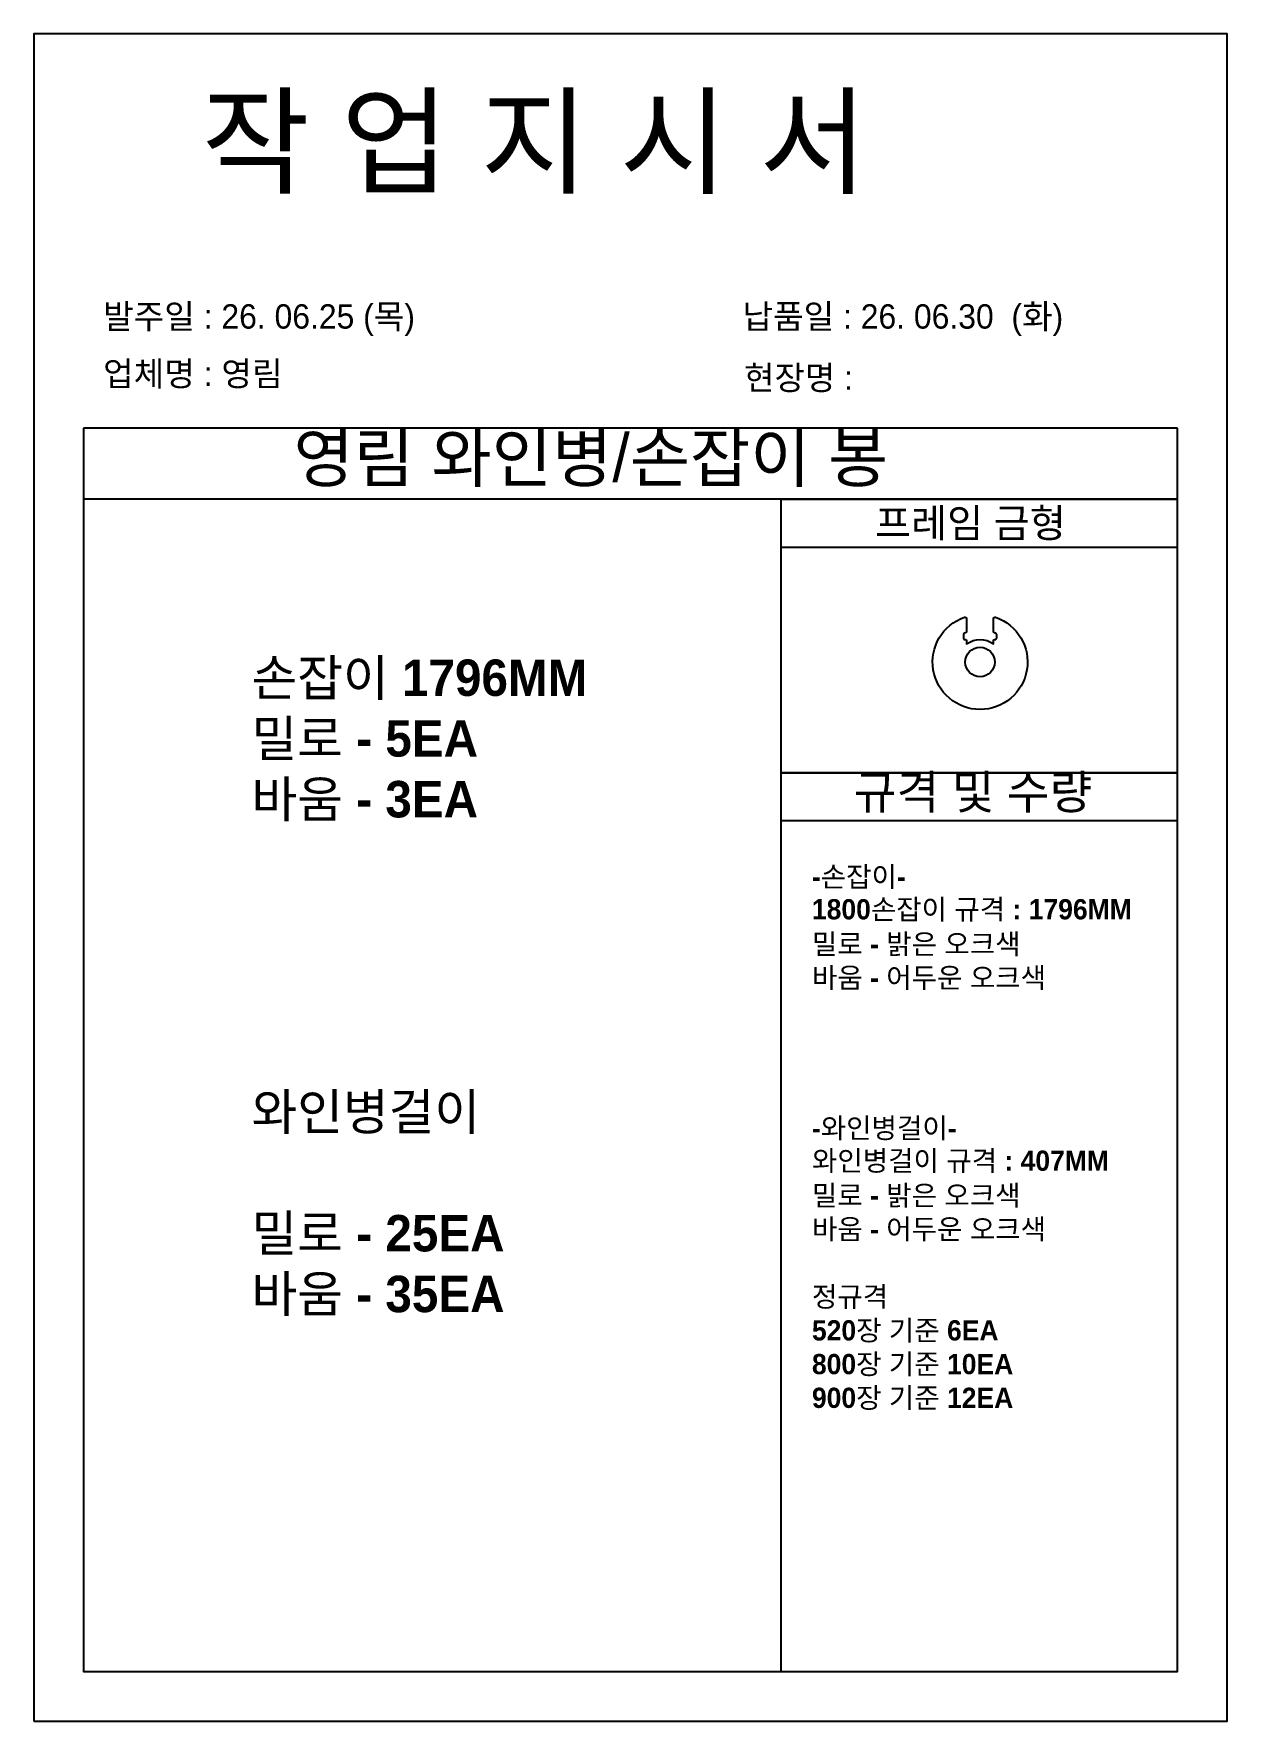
# Model space of a CAD drawing. Header units: millimetres. Extents: x -44117 to 256353, y -2095463 to 65325.
# Drawn here: x 94835 to 97505, y -1024814 to -1021037 of the extents above; entities that cross this region are included whole.
import ezdxf

# ---------------------------------------------------------------- set-up
doc = ezdxf.new("R2010")
doc.units = ezdxf.units.MM
doc.header["$LTSCALE"] = 10

msp = doc.modelspace()

# ---------------------------------------------------------------- linework, layer by layer
for p, q in [((97393.98411, -1021919.95856), (94946.07094, -1021919.95856)), ((97393.98411, -1022078.91396), (94946.07094, -1022078.91396)), ((96506.1796, -1022078.91396), (96506.1796, -1024702.99784))]:
    msp.add_line(p, q)
for points in [[(94834.80216, -1024814.26662), (97505.25289, -1024814.26662), (97505.25289, -1021037.4863), (94834.80216, -1021037.4863)], [(97394.07834, -1022079.65432), (96506.1796, -1022079.65432), (96506.1796, -1022691.58962), (97394.07834, -1022691.58962)], [(97394.07834, -1022079.65432), (96506.1796, -1022079.65432), (96506.1796, -1022186.28732), (97394.07834, -1022186.28732)], [(97394.07834, -1022691.58962), (96506.1796, -1022691.58962), (96506.1796, -1022798.22262), (97394.07834, -1022798.22262)]]:
    msp.add_lwpolyline(points, close=True)
msp.add_lwpolyline([(94946.07094, -1021919.95856), (94946.07094, -1024702.99784), (97393.98411, -1024702.99784), (97393.98411, -1021919.95856)])
msp.add_lwpolyline([(96989.34462, -1022389.64278), (96989.34462, -1022382.44278, 0.4142135624), (96985.74462, -1022378.84278, -0.4142135624), (96982.14462, -1022375.24278), (96982.14462, -1022346.71432, -0.5156756265), (96986.92357, -1022343.31284, -5.9387574658), (96917.36567, -1022343.31284, -0.5156756265), (96922.14462, -1022346.71432), (96922.14462, -1022375.24278, -0.4142135624), (96918.54462, -1022378.84278, 0.4142135624), (96914.94462, -1022382.44278), (96914.94462, -1022389.64278, 0.4142135624), (96918.54462, -1022393.24278, -0.4142135624), (96922.14462, -1022396.84278), (96922.14462, -1022403.15768, -0.3300370375), (96982.14462, -1022403.15768), (96982.14462, -1022396.84278, -0.4142135624), (96985.74462, -1022393.24278, 0.4142135624), (96989.34462, -1022389.64278)], format="xyb", close=True)
msp.add_circle((96952.14462, -1022443.65657), 33)

# ---------------------------------------------------------------- texts
at = {"attachment_point": 1}
for s, width, gutter_width, heights, insert, char_height in [('{\\fGulim|b0|i0|c129|p50;작 업 지 시 서}', 4553.9528048, 17.21164, [-214.58863], (95210.23592, -1021182.23063), 192.7704086), ('\\pt11;{\\fGulim|b0|i0|c129|p50;발주일 : 26. 06.25 (목)}', 5257.1634623, 19.86943, [54.84616], (94989.93826, -1021642.92029), 54.5217024), ('{\\fGulim|b0|i0|c129|p50;납품일 : 26. 06.30  (화)}', 5257.1634623, 19.86943, [55.77782], (96420.50187, -1021642.92029), 54.5217024), ('{\\fGulim|b0|i0|c129|p50;업체명 : 영림}', 5257.1634623, 19.86943, [57.40323], (94989.93826, -1021771.12764), 54.5217024), ('{\\fGulim|b0|i0|c129|p50;현장명 :  }', 5221.1406308, 19.73328, [60.42093], (96424.30593, -1021780.27118), 54.1481119), ('{\\fGulim|b0|i0|c129|p50;영림 와인병/손잡이 봉}', 2538.6306726, 9.59474, [-130.35563], (95415.99403, -1021932.6697), 107.4611207), ('{\\f굴림|b1|i0|c129|p50;프레임 금형}', 19448.9777018, 250.13109, [-71.72126], (96717.04826, -1022100.29056), 64.3194219), ('{\\f굴림|b1|i0|c129|p50;손잡이 1796MM\\P밀로 - 5EA\\P바움 - 3EA}', 24649.6269009, 317.01604, [-369.63639], (95322.07855, -1022437.9768), 81.5184107), ('{\\f굴림|b1|i0|c129|p50;규격 및 수량}', 23047.5408631, 296.4118, [-85.19319], (96669.68925, -1022696.50418), 76.220176), ('{\\f굴림|b1|i0|c129|p50;-손잡이-}', 13694.2371672, 176.12002, [-50.32001], (96576.01631, -1022901.4039), 45.2880059), ('{\\f굴림|b1|i0|c129|p50;1800손잡이 규격 : 1796MM}', 13694.2371672, 176.12002, [-50.37991], (96576.01631, -1022974.31058), 45.2880059), ('{\\f굴림|b1|i0|c129|p50;\\f굴림|b1|i0|c129|p50;밀로 - 밝은 오크색\\P바움 - 어두운 오크색}', 13694.2371672, 176.12002, [-127.83678], (96576.01631, -1023052.07771), 45.2880059), ('{\\f굴림|b1|i0|c129|p50;와인병걸이\\P\\P밀로 - 25EA\\P바움 - 35EA}', 24649.6269009, 317.01604, [-505.50041], (95322.07855, -1023409.46764), 81.5184107), ('{\\f굴림|b1|i0|c129|p50;-와인병걸이-}', 13694.2371672, 176.12002, [-50.43982], (96576.01631, -1023464.09391), 45.2880059), ('{\\f굴림|b1|i0|c129|p50;와인병걸이 규격 : 407MM}', 13694.2371672, 176.12002, [-50.43982], (96576.01631, -1023537.00059), 45.2880059), ('{\\f굴림|b1|i0|c129|p50;밀로 - 밝은 오크색\\P바움 - 어두운 오크색\\P\\P정규격 \\P520장 기준 6EA\\P800장 기준 10EA\\P900장 기준 12EA}', 13694.2371672, 176.12002, [-513.50369], (96576.01631, -1023614.76771), 45.2880059)]:
    msp.add_mtext_dynamic_manual_height_columns(s, width=width, gutter_width=gutter_width, heights=heights, dxfattribs=dict(at, insert=insert, char_height=char_height))

doc.saveas('drawing.dxf')
